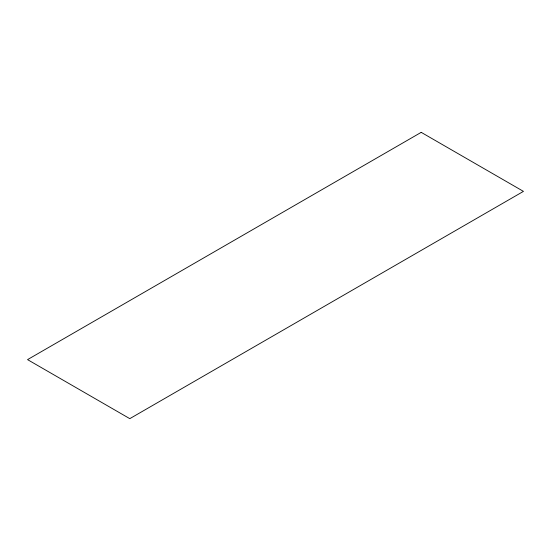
<?xml version="1.0" encoding="UTF-8"?>
<svg xmlns="http://www.w3.org/2000/svg" width="551" height="551" viewBox="0 0 551 551"><rect width="100%" height="100%" fill="white"/><g stroke="black" fill="none" stroke-linecap="round" stroke-linejoin="round"><path stroke-width="0.83" d="M421.205 132.35L27.55 359.624L129.795 418.65L523.45 191.376L421.205 132.35"/></g></svg>
